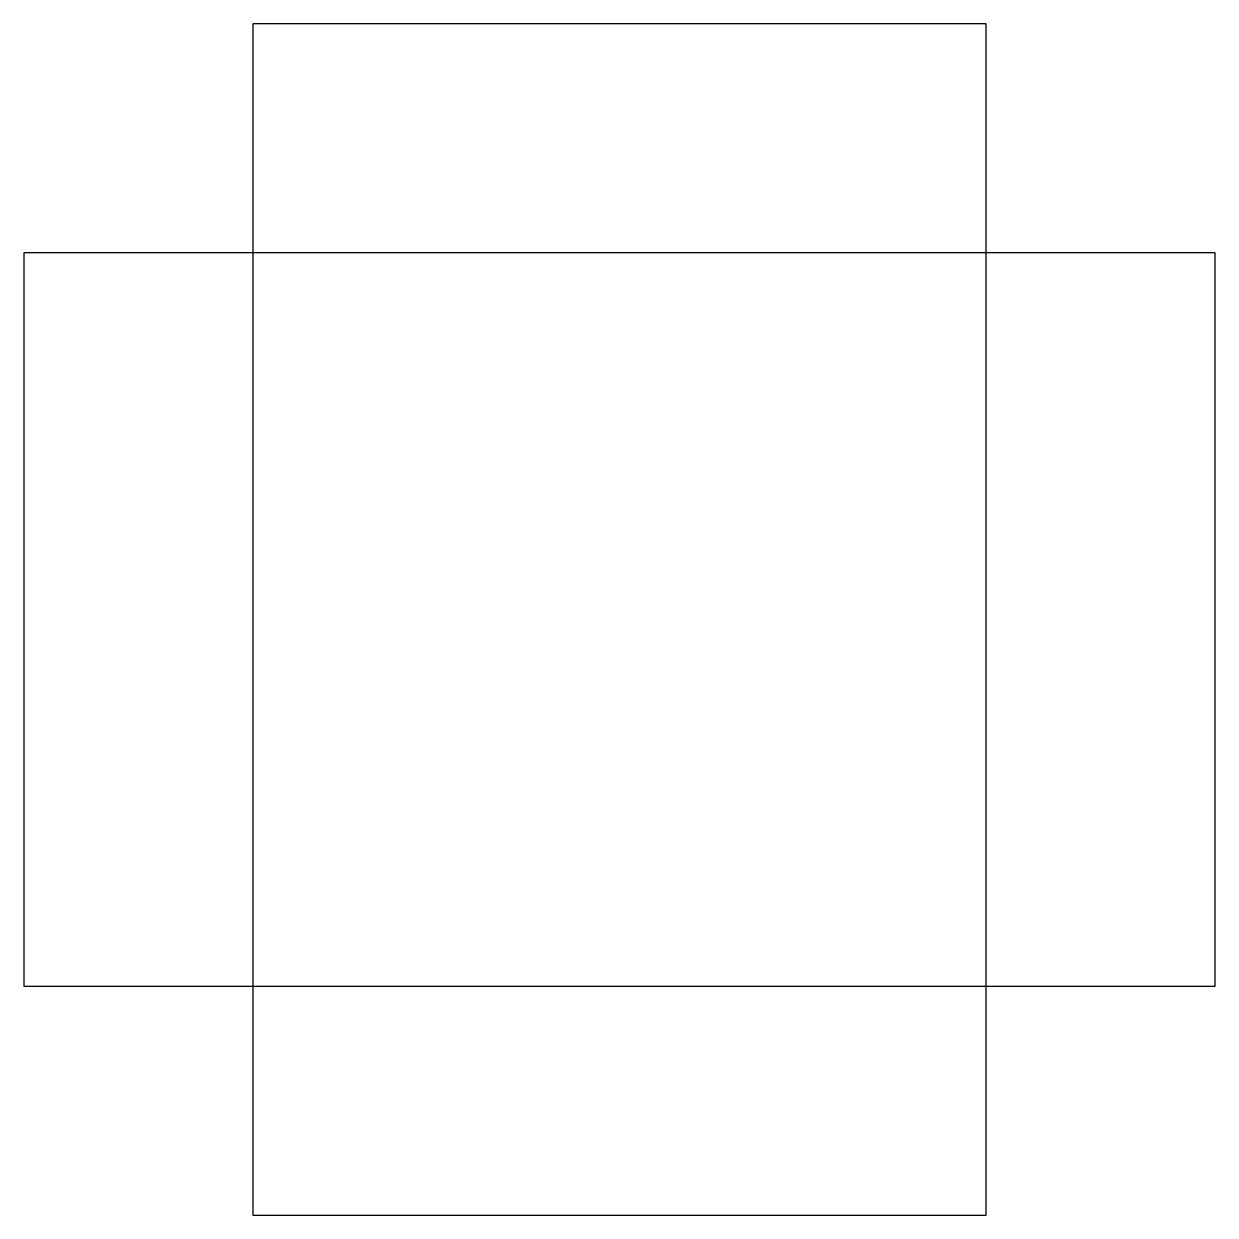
# Model space of a CAD drawing. Header units: millimetres. Extents: x 0 to 260, y 0 to 260.
import ezdxf

# ---------------------------------------------------------------- set-up
doc = ezdxf.new("R2010")
doc.units = ezdxf.units.MM
doc.layers.add('CUT', color=7, linetype='Continuous')
doc.layers.add('FOLD', color=1, linetype='Continuous')

msp = doc.modelspace()

# ---------------------------------------------------------------- linework, layer by layer
at = {"layer": 'CUT'}
msp.add_lwpolyline([(50, 0), (210, 0), (210, 50), (260, 50), (260, 210), (210, 210), (210, 260), (50, 260), (50, 210), (0, 210), (0, 50), (50, 50)], close=True, dxfattribs=at)
at = {"layer": 'FOLD'}
for p, q in [((210, 210), (50, 210)), ((50, 210), (50, 50)), ((210, 50), (210, 210)), ((50, 50), (210, 50))]:
    msp.add_line(p, q, dxfattribs=at)

doc.saveas('drawing.dxf')
